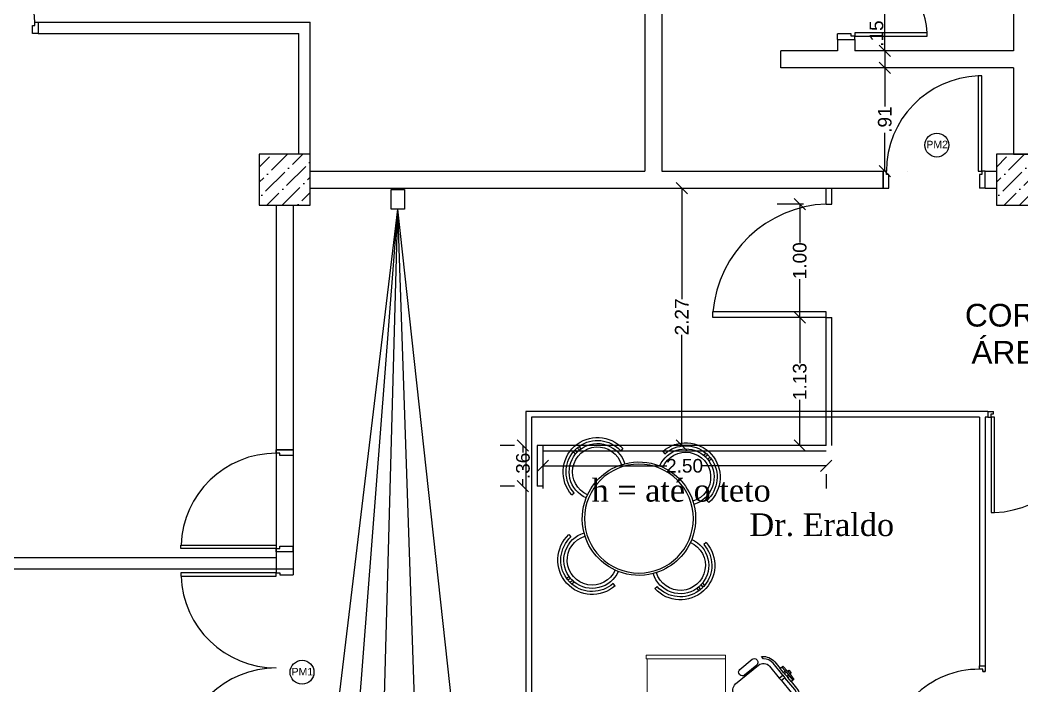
# Model space of a CAD drawing. Extents: x 97.2 to 178.4, y 268.6 to 301.5.
# Drawn here: x 120.84 to 129.68, y 289.49 to 295.36 of the extents above; entities that cross this region are included whole.
import ezdxf

# ---------------------------------------------------------------- set-up
doc = ezdxf.new("R2010")
doc.units = 0
doc.header["$MEASUREMENT"] = 0
doc.layers.get('0').update_dxf_attribs({"linetype": 'CONTINUOUS'})
doc.layers.get('DEFPOINTS').update_dxf_attribs({"linetype": 'CONTINUOUS'})
for name, color, linetype in [('COTAS', 8, 'CONTINUOUS'), ('DIVISÓRIA', 1, 'CONTINUOUS'), ('JANELA-ESQUADRIAS', 11, 'CONTINUOUS'), ('MOBIL', 7, 'CONTINUOUS'), ('MOBIL-I', 251, 'CONTINUOUS'), ('PAREDE-ALVENARIA', 7, 'CONTINUOUS'), ('PAREDE-GESSO', 251, 'CONTINUOUS'), ('PILAR', 5, 'CONTINUOUS'), ('PISO-NOVO', 8, 'CONTINUOUS'), ('PISOS', 9, 'CONTINUOUS'), ('TXTCIRCUITOS', 113, 'CONTINUOUS'), ('VIDRO', 4, 'CONTINUOUS')]:
    doc.layers.add(name, color=color, linetype=linetype)
doc.layers.add('MOBILIÁRIO', color=1, linetype='CONTINUOUS', lineweight=9)
doc.styles.get("Standard").update_dxf_attribs({"font": 'arial.ttf'})
doc.dimstyles.get("Standard").update_dxf_attribs({"dimscale": 0, "dimtxt": 0.12, "dimasz": 0.1, "dimexe": 0.2, "dimexo": 0.2, "dimgap": 0, "dimtad": 0, "dimzin": 5, "dimdsep": 46, "dimtxsty": 'Standard', "dimblk1": 'OBLIQUE', "dimblk2": 'OBLIQUE', "dimsah": 1, "dimcen": 0.1, "dimadec": 0, "dimazin": 0, "dimtfac": 1, "dimtmove": 0, "dimatfit": 3, "dimldrblk": 'OBLIQUE', "dimfxl": 1, "dimtolj": 1, "dimtzin": 1, "dimarcsym": 0})

# ---------------------------------------------------------------- blocks, each defined once
blk = doc.blocks.new('_OBLIQUE')
at = {"color": 0, "linetype": 'ByBlock'}
blk.add_line((-0.5, -0.5), (0.5, 0.5), dxfattribs=at)
blk = doc.blocks.new('*D39')
at = {"color": 0, "linetype": 'ByBlock'}
for p, q in [((128.4683, 296.0464), (128.4683, 295.6848)), ((128.4683, 295.0864), (128.4683, 295.448))]:
    blk.add_line(p, q, dxfattribs=at)
at = {"layer": 'DEFPOINTS', "color": 0, "linetype": 'ByBlock'}
for p in [(128.4683, 296.0464), (128.4683, 295.0864), (128.4683, 295.0864)]:
    blk.add_point(p, dxfattribs=at)
at = {"color": 0, "linetype": 'ByBlock', "xscale": 0.1, "yscale": 0.1, "zscale": 0.1}
for p, rotation in [((128.4683, 296.0464), 90), ((128.4683, 295.0864), 270)]:
    blk.add_blockref('_OBLIQUE', p, dxfattribs=dict(at, rotation=rotation))
at = {"color": 0, "linetype": 'ByBlock', "insert": (128.4683, 295.5664), "char_height": 0.12, "attachment_point": 5, "rotation": 90}
blk.add_mtext('\\A1;.96', dxfattribs=at)
blk = doc.blocks.new('*D40')
at = {"color": 0, "linetype": 'ByBlock'}
blk.add_line((128.4683, 295.0864), (128.4683, 294.9364), dxfattribs=at)
at = {"layer": 'DEFPOINTS', "color": 0, "linetype": 'ByBlock'}
for p in [(128.4683, 295.0864), (128.4683, 294.9364), (128.4683, 294.9364)]:
    blk.add_point(p, dxfattribs=at)
at = {"color": 0, "linetype": 'ByBlock', "xscale": 0.1, "yscale": 0.1, "zscale": 0.1}
for p, rotation in [((128.4683, 295.0864), 90), ((128.4683, 294.9364), 270)]:
    blk.add_blockref('_OBLIQUE', p, dxfattribs=dict(at, rotation=rotation))
at = {"color": 0, "linetype": 'ByBlock', "insert": (128.3949, 295.2397), "char_height": 0.12, "attachment_point": 5, "rotation": 90}
blk.add_mtext('\\A1;.15', dxfattribs=at)
blk = doc.blocks.new('*D41')
at = {"color": 0, "linetype": 'ByBlock'}
for p, q in [((128.4683, 294.9364), (128.4683, 294.5974)), ((128.4683, 294.0264), (128.4683, 294.3654)), ((128.6674, 294.0264), (128.6683, 294.0264))]:
    blk.add_line(p, q, dxfattribs=at)
at = {"layer": 'DEFPOINTS', "color": 0, "linetype": 'ByBlock'}
for p in [(128.4683, 294.9364), (128.4674, 294.0264), (128.4683, 294.0264)]:
    blk.add_point(p, dxfattribs=at)
at = {"color": 0, "linetype": 'ByBlock', "xscale": 0.1, "yscale": 0.1, "zscale": 0.1}
for p, rotation in [((128.4683, 294.9364), 90), ((128.4683, 294.0264), 270)]:
    blk.add_blockref('_OBLIQUE', p, dxfattribs=dict(at, rotation=rotation))
at = {"color": 0, "linetype": 'ByBlock', "insert": (128.4683, 294.4814), "char_height": 0.12, "attachment_point": 5, "rotation": 90}
blk.add_mtext('\\A1;.91', dxfattribs=at)
blk = doc.blocks.new('*D129')
at = {"color": 0, "linetype": 'ByBlock'}
for p, q in [((125.4524, 291.4282), (126.5457, 291.4282)), ((125.4524, 291.3564), (125.4524, 291.2282)), ((127.9524, 291.4282), (126.8591, 291.4282)), ((127.9524, 291.3564), (127.9524, 291.2282))]:
    blk.add_line(p, q, dxfattribs=at)
at = {"layer": 'DEFPOINTS', "color": 0, "linetype": 'ByBlock'}
for p in [(125.4524, 291.5564), (127.9524, 291.5564), (125.4524, 291.4282)]:
    blk.add_point(p, dxfattribs=at)
at = {"color": 0, "linetype": 'ByBlock', "xscale": 0.1, "yscale": 0.1, "zscale": 0.1, "rotation": 180}
blk.add_blockref('_OBLIQUE', (125.4524, 291.4282), dxfattribs=at)
at = {"color": 0, "linetype": 'ByBlock', "xscale": 0.1, "yscale": 0.1, "zscale": 0.1}
blk.add_blockref('_OBLIQUE', (127.9524, 291.4282), dxfattribs=at)
at = {"color": 0, "linetype": 'ByBlock', "insert": (126.7024, 291.4282), "char_height": 0.12, "attachment_point": 5}
blk.add_mtext('\\A1;2.50', dxfattribs=at)
blk = doc.blocks.new('*D130')
at = {"color": 0, "linetype": 'ByBlock'}
for p, q in [((125.2024, 291.6064), (125.0778, 291.6064)), ((125.2778, 291.6064), (125.2778, 291.5466)), ((125.2778, 291.2499), (125.2778, 291.3098)), ((125.2024, 291.2499), (125.0778, 291.2499))]:
    blk.add_line(p, q, dxfattribs=at)
at = {"layer": 'DEFPOINTS', "color": 0, "linetype": 'ByBlock'}
for p in [(125.4024, 291.6064), (125.2778, 291.2499), (125.4024, 291.2499)]:
    blk.add_point(p, dxfattribs=at)
at = {"color": 0, "linetype": 'ByBlock', "xscale": 0.1, "yscale": 0.1, "zscale": 0.1}
for p, rotation in [((125.2778, 291.6064), 90), ((125.2778, 291.2499), 270)]:
    blk.add_blockref('_OBLIQUE', p, dxfattribs=dict(at, rotation=rotation))
at = {"color": 0, "linetype": 'ByBlock', "insert": (125.2778, 291.4282), "char_height": 0.12, "attachment_point": 5, "rotation": 90}
blk.add_mtext('\\A1;.36', dxfattribs=at)
blk = doc.blocks.new('*D131')
at = {"color": 0, "linetype": 'ByBlock'}
for p, q in [((127.7524, 292.7364), (127.5182, 292.7364)), ((127.7182, 292.7364), (127.7182, 292.3335)), ((127.7182, 291.6064), (127.7182, 292.0094)), ((127.7524, 291.6064), (127.5182, 291.6064))]:
    blk.add_line(p, q, dxfattribs=at)
at = {"layer": 'DEFPOINTS', "color": 0, "linetype": 'ByBlock'}
for p in [(127.7182, 292.7364), (127.9524, 292.7364), (127.9524, 291.6064)]:
    blk.add_point(p, dxfattribs=at)
at = {"color": 0, "linetype": 'ByBlock', "xscale": 0.1, "yscale": 0.1, "zscale": 0.1}
for p, rotation in [((127.7182, 292.7364), 90), ((127.7182, 291.6064), 270)]:
    blk.add_blockref('_OBLIQUE', p, dxfattribs=dict(at, rotation=rotation))
at = {"color": 0, "linetype": 'ByBlock', "insert": (127.7182, 292.1714), "char_height": 0.12, "attachment_point": 5, "rotation": 90}
blk.add_mtext('\\A1;1.13', dxfattribs=at)
blk = doc.blocks.new('*D132')
at = {"color": 0, "linetype": 'ByBlock'}
for p, q in [((127.7524, 293.7364), (127.5182, 293.7364)), ((127.7182, 293.7364), (127.7182, 293.3983)), ((127.7182, 292.7364), (127.7182, 293.0746)), ((127.7524, 292.7364), (127.5182, 292.7364))]:
    blk.add_line(p, q, dxfattribs=at)
at = {"layer": 'DEFPOINTS', "color": 0, "linetype": 'ByBlock'}
for p in [(127.7182, 293.7364), (127.9524, 293.7364), (127.9524, 292.7364)]:
    blk.add_point(p, dxfattribs=at)
at = {"color": 0, "linetype": 'ByBlock', "xscale": 0.1, "yscale": 0.1, "zscale": 0.1}
for p, rotation in [((127.7182, 293.7364), 90), ((127.7182, 292.7364), 270)]:
    blk.add_blockref('_OBLIQUE', p, dxfattribs=dict(at, rotation=rotation))
at = {"color": 0, "linetype": 'ByBlock', "insert": (127.7182, 293.2364), "char_height": 0.12, "attachment_point": 5, "rotation": 90}
blk.add_mtext('\\A1;1.00', dxfattribs=at)
blk = doc.blocks.new('*D133')
at = {"color": 0, "linetype": 'ByBlock'}
for p, q in [((126.6774, 293.8764), (126.6774, 292.8983)), ((126.6774, 291.6064), (126.6774, 292.5845))]:
    blk.add_line(p, q, dxfattribs=at)
at = {"layer": 'DEFPOINTS', "color": 0, "linetype": 'ByBlock'}
for p in [(126.6774, 293.8764), (126.6774, 293.8764), (126.6774, 291.6064)]:
    blk.add_point(p, dxfattribs=at)
at = {"color": 0, "linetype": 'ByBlock', "xscale": 0.1, "yscale": 0.1, "zscale": 0.1}
for p, rotation in [((126.6774, 293.8764), 90), ((126.6774, 291.6064), 270)]:
    blk.add_blockref('_OBLIQUE', p, dxfattribs=dict(at, rotation=rotation))
at = {"color": 0, "linetype": 'ByBlock', "insert": (126.6774, 292.7414), "char_height": 0.12, "attachment_point": 5, "rotation": 90}
blk.add_mtext('\\A1;2.27', dxfattribs=at)
blk = doc.blocks.new('MES_COP2')
at = {"layer": 'MOBIL'}
for p, q in [((-0.593, 0.5364), (-0.6126, 0.5553)), ((-0.5801, 0.5517), (-0.5998, 0.5707)), ((-0.5601, 0.5713), (-0.5797, 0.5902)), ((-0.5444, 0.584), (-0.5642, 0.603)), ((-0.1835, 0.6007), (-0.2021, 0.5816)), ((0.1684, 0.6103), (0.1872, 0.5914)), ((0.5364, 0.593), (0.5553, 0.6126)), ((0.5517, 0.5801), (0.5707, 0.5998)), ((0.5713, 0.5601), (0.5902, 0.5797)), ((0.584, 0.5444), (0.603, 0.5642)), ((-0.6103, 0.1684), (-0.5914, 0.1872)), ((-0.5455, 0.2291), (-0.545, 0.2296)), ((0.6007, 0.1835), (0.5816, 0.2021)), ((0.6103, -0.1684), (0.5914, -0.1872)), ((-0.6007, -0.1835), (-0.5816, -0.2021)), ((-0.584, -0.5444), (-0.603, -0.5642)), ((-0.5713, -0.5601), (-0.5902, -0.5797)), ((-0.5517, -0.5801), (-0.5707, -0.5998)), ((-0.5364, -0.593), (-0.5553, -0.6126)), ((-0.1684, -0.6103), (-0.1872, -0.5914)), ((0.1835, -0.6007), (0.2021, -0.5816)), ((0.5444, -0.584), (0.5642, -0.603)), ((0.5601, -0.5713), (0.5797, -0.5902)), ((0.5801, -0.5517), (0.5998, -0.5707)), ((0.593, -0.5364), (0.6126, -0.5553))]:
    blk.add_line(p, q, dxfattribs=at)
for centre, radius, start, end in [((-0.3955, 0.3832), 0.3037, 45.74258, 225), ((-0.3955, 0.3832), 0.2771, 45.74258, 127.49962), ((-0.3955, 0.3832), 0.25, 21.05092, 126.57057), ((0.3832, 0.3955), 0.25, 52.20225, 160.76129), ((0.3832, 0.3955), 0.3037, 315.74258, 135), ((0.3832, 0.3955), 0.2771, 51.59424, 135), ((-0.3955, 0.3832), 0.2771, 141.59424, 225), ((-0.3955, 0.3832), 0.25, 142.20225, 250.76129), ((-0.3955, 0.3832), 0.2771, 131.66231, 137.44986), ((-0.3955, 0.3832), 0.25, 131.19112, 137.6067), ((0.3832, 0.3955), 0.25, 291.05092, 36.57057), ((0.3832, 0.3955), 0.25, 41.19112, 47.6067), ((0.3832, 0.3955), 0.2771, 41.66231, 47.44986), ((0.3832, 0.3955), 0.2771, 315.74258, 37.49962), ((0, 0), 0.5, 72.88656, 108.92565), ((0, 0), 0.5, 162.88656, 198.92565), ((0, 0), 0.5, 342.88656, 18.92565), ((-0.3832, -0.3955), 0.25, 111.05092, 216.57057), ((0.3955, -0.3832), 0.3037, 225.74258, 45), ((0.3955, -0.3832), 0.25, 322.20225, 70.76129), ((-0.3832, -0.3955), 0.3037, 135.74258, 315), ((-0.3832, -0.3955), 0.2771, 135.74258, 217.49962), ((0.3955, -0.3832), 0.2771, 321.59424, 45), ((-0.3832, -0.3955), 0.25, 232.20225, 340.76129), ((0, 0), 0.5, 252.88656, 288.92565), ((0.3955, -0.3832), 0.25, 201.05092, 306.57057), ((-0.3832, -0.3955), 0.2771, 221.66231, 227.44986), ((-0.3832, -0.3955), 0.25, 221.19112, 227.6067), ((-0.3832, -0.3955), 0.2771, 231.59424, 315), ((0.3955, -0.3832), 0.2771, 225.74258, 307.49962), ((0.3955, -0.3832), 0.25, 311.19112, 317.6067), ((0.3955, -0.3832), 0.2771, 311.66231, 317.44986)]:
    blk.add_arc(centre, radius, start, end, dxfattribs=at)
at = {"layer": 'MOBIL-I'}
blk.add_circle((0, 0), 0.48, dxfattribs=at)
for centre, radius, start, end in [((-0.3955, 0.3832), 0.2205, 21.10881, 250.7034), ((-0.3955, 0.3832), 0.2771, 137.44986, 141.59424), ((-0.3955, 0.3832), 0.25, 137.6067, 142.20225), ((-0.3955, 0.3832), 0.2771, 127.49962, 131.66231), ((-0.3955, 0.3832), 0.25, 126.57057, 131.19112), ((0.3832, 0.3955), 0.2205, 291.10881, 160.7034), ((0.3832, 0.3955), 0.25, 47.6067, 52.20225), ((0.3832, 0.3955), 0.2771, 47.44986, 51.59424), ((0.3832, 0.3955), 0.25, 36.57057, 41.19112), ((0.3832, 0.3955), 0.2771, 37.49962, 41.66231), ((0, 0), 0.5, 108.92565, 162.88656), ((0, 0), 0.5, 18.92565, 72.88656), ((0, 0), 0.5, 198.92565, 252.88656), ((0, 0), 0.5, 288.92565, 342.88656), ((0.3955, -0.3832), 0.2205, 201.10881, 70.7034), ((-0.3832, -0.3955), 0.2205, 111.10881, 340.7034), ((-0.3832, -0.3955), 0.2771, 217.49962, 221.66231), ((-0.3832, -0.3955), 0.25, 216.57057, 221.19112), ((-0.3832, -0.3955), 0.2771, 227.44986, 231.59424), ((-0.3832, -0.3955), 0.25, 227.6067, 232.20225), ((0.3955, -0.3832), 0.25, 306.57057, 311.19112), ((0.3955, -0.3832), 0.2771, 307.49962, 311.66231), ((0.3955, -0.3832), 0.25, 317.6067, 322.20225), ((0.3955, -0.3832), 0.2771, 317.44986, 321.59424)]:
    blk.add_arc(centre, radius, start, end, dxfattribs=at)
blk = doc.blocks.new('CAD_SECR')
at = {"layer": 'MOBIL'}
for p, q in [((-0.03, -0.05), (-0.03, -0.03)), ((-0.015, -0.05), (-0.03, -0.05)), ((-0.015, -0.05), (-0.015, -0.03)), ((0.015, -0.05), (0.015, -0.03)), ((0.03, -0.03), (0.015, -0.03)), ((0.03, -0.05), (0.015, -0.05)), ((0.03, -0.05), (0.03, -0.03))]:
    blk.add_line(p, q, dxfattribs=at)
for points in [[(-0.015, -0.11), (-0.15, -0.11, 0.414214), (-0.22, -0.18), (-0.22, -0.44, 0.414214), (-0.15, -0.51), (0.15, -0.51, 0.414214), (0.22, -0.44), (0.22, -0.18, 0.414214), (0.15, -0.11), (0.015, -0.11), (0.015, -0.07), (0.15, -0.07, -0.223888), (0.2349, -0.11), (0.2595, -0.11, 0.255924), (0.15, -0.05), (0.075, -0.05), (0.075, -0.02), (0.015, -0.015), (0.015, 0), (-0.015, 0), (-0.015, -0.015), (-0.075, -0.02), (-0.075, -0.05), (-0.15, -0.05, 0.255924), (-0.2595, -0.11), (-0.2349, -0.11, -0.223888), (-0.15, -0.07), (-0.015, -0.07)], [(-0.26, -0.16), (-0.265, -0.16, 0.414214), (-0.295, -0.19), (-0.295, -0.33, 0.414214), (-0.265, -0.36), (-0.26, -0.36, 0.414214), (-0.23, -0.33), (-0.23, -0.19, 0.414214)], [(0.23, -0.19), (0.23, -0.33, 0.414214), (0.26, -0.36), (0.265, -0.36, 0.414214), (0.295, -0.33), (0.295, -0.19, 0.414214), (0.265, -0.16), (0.26, -0.16, 0.414214)]]:
    blk.add_lwpolyline(points, format="xyb", close=True, dxfattribs=at)
blk.add_lwpolyline([(-0.015, -0.03), (-0.03, -0.03)], dxfattribs=at)
at = {"layer": 'MOBIL-I'}
blk.add_line((0.015, -0.015), (-0.015, -0.015), dxfattribs=at)
for points in [[(-0.03, -0.03), (-0.075, -0.03)], [(0.015, -0.03), (-0.015, -0.03)], [(0.075, -0.03), (0.03, -0.03)]]:
    blk.add_lwpolyline(points, dxfattribs=at)
for points in [[(-0.075, -0.05), (-0.03, -0.05, -0.255924)], [(-0.015, -0.05), (0.015, -0.05, -0.255924)], [(0.015, -0.07), (-0.015, -0.07, 0.223888)], [(0.03, -0.05), (0.075, -0.05, -0.255924)], [(0.015, -0.11), (-0.015, -0.11, 0.414214)]]:
    blk.add_lwpolyline(points, format="xyb", dxfattribs=at)
blk = doc.blocks.new('estação de trabalho')
at = {"layer": 'MOBILIÁRIO', "ltscale": 0.16}
for p, q in [((98.5089, 276.9791), (99.2089, 276.9791)), ((98.5089, 275.4791), (98.5089, 276.9791)), ((99.2089, 276.9791), (99.2089, 276.9491)), ((98.5089, 276.9491), (99.2089, 276.9491)), ((99.1989, 276.9491), (99.1989, 275.5091)), ((99.2089, 275.5091), (98.5089, 275.5091)), ((99.2089, 275.4791), (98.5089, 275.4791)), ((99.2089, 275.5091), (99.2089, 275.4791)), ((99.2089, 275.4791), (99.2089, 274.7791)), ((99.2089, 275.4791), (99.2389, 275.4791))]:
    blk.add_line(p, q, dxfattribs=at)
at = {"layer": 'MOBILIÁRIO'}
for p, q in [((99.2389, 274.7791), (99.2389, 275.4791)), ((99.2389, 275.4791), (99.5689, 275.4791)), ((99.5889, 275.4591), (99.5889, 275.2991)), ((99.6089, 275.4791), (100.0689, 275.4791)), ((100.0889, 275.4591), (100.0889, 275.2991)), ((99.4357, 275.3402), (99.4101, 275.3705)), ((99.4189, 275.3601), (99.396, 275.3407)), ((99.4265, 275.3511), (99.4038, 275.3319)), ((99.6089, 275.2791), (100.0689, 275.2791)), ((100.0889, 275.2591), (100.0889, 274.7991)), ((99.6151, 275.1174), (99.9518, 275.1174)), ((99.6909, 274.8006), (99.6572, 274.9336)), ((99.9137, 274.9336), (99.8824, 274.8007)), ((100.0689, 274.7791), (99.2089, 274.7791)), ((99.8727, 274.793), (99.7006, 274.793))]:
    blk.add_line(p, q, dxfattribs=at)
for points in [[(99.6978, 275.4544), (99.6146, 275.4544), (99.6146, 275.3044), (100.0646, 275.3044), (100.0646, 275.4544)], [(100.0646, 275.4544), (99.8535, 275.4544)], [(99.8443, 275.4472), (99.8443, 275.4321), (99.7044, 275.4321), (99.7044, 275.4472)]]:
    blk.add_lwpolyline(points, dxfattribs=at)
for points in [[(99.4937, 275.3969), (99.4937, 275.2904, -0.414214), (99.4837, 275.2804), (99.3389, 275.2804, -0.414214), (99.3289, 275.2904), (99.3289, 275.3969, -0.414214), (99.3389, 275.4069), (99.4837, 275.4069, -0.414214)], [(99.494, 275.1176), (99.5459, 275.0876, 0.414214), (99.5596, 275.0913), (99.6096, 275.1779, 0.414214), (99.6059, 275.1915), (99.554, 275.2215, 0.414214), (99.5403, 275.2179), (99.4903, 275.1313, 0.414214)], [(100.0758, 275.1176), (100.0238, 275.0876, -0.414214), (100.0101, 275.0913), (99.9601, 275.1779, -0.414214), (99.9638, 275.1915), (100.0158, 275.2215, -0.414214), (100.0294, 275.2179), (100.0794, 275.1313, -0.414214)], [(99.9518, 275.1374), (99.9518, 274.9436, -0.414214), (99.9418, 274.9336), (99.6251, 274.9336, -0.414214), (99.6151, 274.9436), (99.6151, 275.1374)], [(99.7373, 274.8098), (99.7347, 274.8098, -0.414214), (99.7303, 274.8142), (99.7303, 274.9112), (99.7329, 274.9112, -0.414214), (99.7373, 274.9068)], [(99.75, 274.8098), (99.7474, 274.8098, -0.414214), (99.743, 274.8142), (99.743, 274.9112), (99.7456, 274.9112, -0.414214), (99.75, 274.9068)], [(99.7619, 274.8098), (99.7593, 274.8098, -0.414214), (99.7549, 274.8142), (99.7549, 274.9112), (99.7575, 274.9112, -0.414214), (99.7619, 274.9068)], [(99.7737, 274.8098), (99.7712, 274.8098, -0.414214), (99.7668, 274.8142), (99.7668, 274.9112), (99.7693, 274.9112, -0.414214), (99.7737, 274.9068)], [(99.8106, 274.8098), (99.8081, 274.8098, -0.414214), (99.8037, 274.8142), (99.8037, 274.9112), (99.8062, 274.9112, -0.414214), (99.8106, 274.9068)], [(99.8233, 274.8098), (99.8208, 274.8098, -0.414214), (99.8164, 274.8142), (99.8164, 274.9112), (99.8189, 274.9112, -0.414214), (99.8233, 274.9068)], [(99.8352, 274.8098), (99.8327, 274.8098, -0.414214), (99.8283, 274.8142), (99.8283, 274.9112), (99.8308, 274.9112, -0.414214), (99.8352, 274.9068)], [(99.8471, 274.8098), (99.8445, 274.8098, -0.414214), (99.8401, 274.8142), (99.8401, 274.9112), (99.8427, 274.9112, -0.414214), (99.8471, 274.9068)]]:
    blk.add_lwpolyline(points, format="xyb", close=True, dxfattribs=at)
for points in [[(99.4344, 275.3396), (99.4169, 275.3249, -0.414214), (99.4091, 275.3255), (99.3911, 275.3468, -0.414214), (99.3918, 275.3546), (99.4093, 275.3693)], [(99.4093, 275.3693, -0.033924), (99.4238, 275.3834, -0.074521), (99.4333, 275.3893, -0.085135), (99.4429, 275.3915, -0.106249), (99.4523, 275.3902, -0.128229), (99.4587, 275.3856)], [(99.4587, 275.3856, -0.128229), (99.4621, 275.3785, -0.106249), (99.4619, 275.3691, -0.085135), (99.4581, 275.36, -0.074521), (99.4506, 275.3516, -0.033924), (99.4344, 275.3396)]]:
    blk.add_lwpolyline(points, format="xyb", dxfattribs=at)
for points in [[(99.6519, 275.4321), (99.6336, 275.4321), (99.6336, 275.4472), (99.6519, 275.4472)], [(99.6519, 275.4115), (99.6336, 275.4115), (99.6336, 275.4266), (99.6519, 275.4266)], [(99.6519, 275.3908), (99.6336, 275.3908), (99.6336, 275.4059), (99.6519, 275.4059)], [(99.6519, 275.3702), (99.6336, 275.3702), (99.6336, 275.3853), (99.6519, 275.3853)], [(99.6519, 275.3495), (99.6336, 275.3495), (99.6336, 275.3646), (99.6519, 275.3646)], [(99.675, 275.4321), (99.6567, 275.4321), (99.6567, 275.4472), (99.675, 275.4472)], [(99.675, 275.4115), (99.6567, 275.4115), (99.6567, 275.4266), (99.675, 275.4266)], [(99.675, 275.3908), (99.6567, 275.3908), (99.6567, 275.4059), (99.675, 275.4059)], [(99.675, 275.3702), (99.6567, 275.3702), (99.6567, 275.3853), (99.675, 275.3853)], [(99.675, 275.3495), (99.6567, 275.3495), (99.6567, 275.3646), (99.675, 275.3646)], [(99.698, 275.4321), (99.6797, 275.4321), (99.6797, 275.4472), (99.698, 275.4472)], [(99.698, 275.4115), (99.6797, 275.4115), (99.6797, 275.4266), (99.698, 275.4266)], [(99.698, 275.3908), (99.6797, 275.3908), (99.6797, 275.4059), (99.698, 275.4059)], [(99.698, 275.3702), (99.6797, 275.3702), (99.6797, 275.3853), (99.698, 275.3853)], [(99.698, 275.3495), (99.6797, 275.3495), (99.6797, 275.3646), (99.698, 275.3646)], [(99.7235, 275.4115), (99.7052, 275.4115), (99.7052, 275.4266), (99.7235, 275.4266)], [(99.7235, 275.3908), (99.7052, 275.3908), (99.7052, 275.4059), (99.7235, 275.4059)], [(99.7235, 275.3702), (99.7052, 275.3702), (99.7052, 275.3853), (99.7235, 275.3853)], [(99.7235, 275.3495), (99.7052, 275.3495), (99.7052, 275.3646), (99.7235, 275.3646)], [(99.7465, 275.4115), (99.7282, 275.4115), (99.7282, 275.4266), (99.7465, 275.4266)], [(99.7465, 275.3908), (99.7282, 275.3908), (99.7282, 275.4059), (99.7465, 275.4059)], [(99.7465, 275.3702), (99.7282, 275.3702), (99.7282, 275.3853), (99.7465, 275.3853)], [(99.7465, 275.3495), (99.7282, 275.3495), (99.7282, 275.3646), (99.7465, 275.3646)], [(99.7712, 275.4115), (99.7529, 275.4115), (99.7529, 275.4266), (99.7712, 275.4266)], [(99.7712, 275.3908), (99.7529, 275.3908), (99.7529, 275.4059), (99.7712, 275.4059)], [(99.7712, 275.3702), (99.7529, 275.3702), (99.7529, 275.3853), (99.7712, 275.3853)], [(99.7712, 275.3495), (99.7529, 275.3495), (99.7529, 275.3646), (99.7712, 275.3646)], [(99.7974, 275.4115), (99.7791, 275.4115), (99.7791, 275.4266), (99.7974, 275.4266)], [(99.7974, 275.3908), (99.7791, 275.3908), (99.7791, 275.4059), (99.7974, 275.4059)], [(99.7974, 275.3702), (99.7791, 275.3702), (99.7791, 275.3853), (99.7974, 275.3853)], [(99.7974, 275.3495), (99.7791, 275.3495), (99.7791, 275.3646), (99.7974, 275.3646)], [(99.8213, 275.4115), (99.803, 275.4115), (99.803, 275.4266), (99.8213, 275.4266)], [(99.8213, 275.3908), (99.803, 275.3908), (99.803, 275.4059), (99.8213, 275.4059)], [(99.8213, 275.3702), (99.803, 275.3702), (99.803, 275.3853), (99.8213, 275.3853)], [(99.8213, 275.3495), (99.803, 275.3495), (99.803, 275.3646), (99.8213, 275.3646)], [(99.8443, 275.4115), (99.826, 275.4115), (99.826, 275.4266), (99.8443, 275.4266)], [(99.8443, 275.3908), (99.826, 275.3908), (99.826, 275.4059), (99.8443, 275.4059)], [(99.8443, 275.3702), (99.826, 275.3702), (99.826, 275.3853), (99.8443, 275.3853)], [(99.8443, 275.3495), (99.826, 275.3495), (99.826, 275.3646), (99.8443, 275.3646)], [(99.8674, 275.4321), (99.8491, 275.4321), (99.8491, 275.4472), (99.8674, 275.4472)], [(99.8674, 275.4115), (99.8491, 275.4115), (99.8491, 275.4266), (99.8674, 275.4266)], [(99.8674, 275.3908), (99.8491, 275.3908), (99.8491, 275.4059), (99.8674, 275.4059)], [(99.8674, 275.3702), (99.8491, 275.3702), (99.8491, 275.3853), (99.8674, 275.3853)], [(99.8674, 275.3495), (99.8491, 275.3495), (99.8491, 275.3646), (99.8674, 275.3646)], [(99.8904, 275.4321), (99.8722, 275.4321), (99.8722, 275.4472), (99.8904, 275.4472)], [(99.8904, 275.4115), (99.8722, 275.4115), (99.8722, 275.4266), (99.8904, 275.4266)], [(99.8904, 275.3908), (99.8722, 275.3908), (99.8722, 275.4059), (99.8904, 275.4059)], [(99.8904, 275.3702), (99.8722, 275.3702), (99.8722, 275.3853), (99.8904, 275.3853)], [(99.8904, 275.3495), (99.8722, 275.3495), (99.8722, 275.3646), (99.8904, 275.3646)], [(99.9127, 275.4321), (99.8944, 275.4321), (99.8944, 275.4472), (99.9127, 275.4472)], [(99.9127, 275.4115), (99.8944, 275.4115), (99.8944, 275.4266), (99.9127, 275.4266)], [(99.9127, 275.3908), (99.8944, 275.3908), (99.8944, 275.4059), (99.9127, 275.4059)], [(99.9127, 275.3702), (99.8944, 275.3702), (99.8944, 275.3853), (99.9127, 275.3853)], [(99.9127, 275.3495), (99.8944, 275.3495), (99.8944, 275.3646), (99.9127, 275.3646)], [(99.9476, 275.432), (99.9293, 275.432), (99.9293, 275.4471), (99.9476, 275.4471)], [(99.9476, 275.3702), (99.9293, 275.3702), (99.9293, 275.3853), (99.9476, 275.3853)], [(99.9476, 275.3496), (99.9293, 275.3496), (99.9293, 275.3647), (99.9476, 275.3647)], [(99.9699, 275.432), (99.9516, 275.432), (99.9516, 275.4471), (99.9699, 275.4471)], [(99.9699, 275.4113), (99.9516, 275.4113), (99.9516, 275.4264), (99.9699, 275.4264)], [(99.9699, 275.3702), (99.9516, 275.3702), (99.9516, 275.3853), (99.9699, 275.3853)], [(99.9699, 275.3496), (99.9516, 275.3496), (99.9516, 275.3647), (99.9699, 275.3647)], [(99.9921, 275.432), (99.9738, 275.432), (99.9738, 275.4471), (99.9921, 275.4471)], [(99.9921, 275.3702), (99.9738, 275.3702), (99.9738, 275.3853), (99.9921, 275.3853)], [(99.9921, 275.3496), (99.9738, 275.3496), (99.9738, 275.3647), (99.9921, 275.3647)], [(100.0258, 275.432), (100.0075, 275.432), (100.0075, 275.4471), (100.0258, 275.4471)], [(100.0258, 275.4113), (100.0075, 275.4113), (100.0075, 275.4264), (100.0258, 275.4264)], [(100.0258, 275.3907), (100.0075, 275.3907), (100.0075, 275.4058), (100.0258, 275.4058)], [(100.0258, 275.37), (100.0075, 275.37), (100.0075, 275.3851), (100.0258, 275.3851)], [(100.0258, 275.3494), (100.0075, 275.3494), (100.0075, 275.3645), (100.0258, 275.3645)], [(100.048, 275.432), (100.0298, 275.432), (100.0298, 275.4471), (100.048, 275.4471)], [(100.048, 275.4113), (100.0298, 275.4113), (100.0298, 275.4264), (100.048, 275.4264)], [(100.048, 275.3907), (100.0298, 275.3907), (100.0298, 275.4058), (100.048, 275.4058)], [(100.048, 275.37), (100.0298, 275.37), (100.0298, 275.3851), (100.048, 275.3851)], [(100.048, 275.3494), (100.0298, 275.3494), (100.0298, 275.3645), (100.048, 275.3645)], [(99.6519, 275.3138), (99.6336, 275.3138), (99.6336, 275.3289), (99.6519, 275.3289)], [(99.675, 275.3138), (99.6567, 275.3138), (99.6567, 275.3289), (99.675, 275.3289)], [(99.698, 275.3138), (99.6797, 275.3138), (99.6797, 275.3289), (99.698, 275.3289)], [(99.7235, 275.3138), (99.7052, 275.3138), (99.7052, 275.3289), (99.7235, 275.3289)], [(99.7465, 275.3138), (99.7282, 275.3138), (99.7282, 275.3289), (99.7465, 275.3289)], [(99.7712, 275.3138), (99.7529, 275.3138), (99.7529, 275.3289), (99.7712, 275.3289)], [(99.7974, 275.3138), (99.7791, 275.3138), (99.7791, 275.3289), (99.7974, 275.3289)], [(99.8213, 275.3138), (99.803, 275.3138), (99.803, 275.3289), (99.8213, 275.3289)], [(99.8443, 275.3138), (99.826, 275.3138), (99.826, 275.3289), (99.8443, 275.3289)], [(99.8674, 275.3138), (99.8491, 275.3138), (99.8491, 275.3289), (99.8674, 275.3289)], [(99.8904, 275.3138), (99.8722, 275.3138), (99.8722, 275.3289), (99.8904, 275.3289)], [(99.9127, 275.3138), (99.8944, 275.3138), (99.8944, 275.3289), (99.9127, 275.3289)], [(99.9476, 275.3138), (99.9293, 275.3138), (99.9293, 275.3289), (99.9476, 275.3289)], [(99.9707, 275.3138), (99.9524, 275.3138), (99.9524, 275.3289), (99.9707, 275.3289)], [(99.9929, 275.3138), (99.9746, 275.3138), (99.9746, 275.3289), (99.9929, 275.3289)], [(100.0489, 275.3138), (100.007, 275.3138), (100.007, 275.3289), (100.0489, 275.3289)], [(99.4679, 275.2189), (99.4679, 274.8407), (99.2972, 274.8407), (99.2972, 275.2189)]]:
    blk.add_lwpolyline(points, close=True, dxfattribs=at)
at = {"layer": 'MOBILIÁRIO', "ltscale": 0.16}
blk.add_arc((99.2089, 275.4791), 0.7, 180, 270, dxfattribs=at)
at = {"layer": 'MOBILIÁRIO'}
for centre, radius, start, end in [((99.5689, 275.4591), 0.02, 0, 90), ((99.6089, 275.4591), 0.02, 90, 180), ((99.7756, 275.1369), 0.3269, 76.22483, 103.77517), ((99.7744, 275.111), 0.3434, 78.24262, 101.75738), ((100.0689, 275.4591), 0.02, 0, 90), ((99.6089, 275.2991), 0.02, 180, 270), ((100.0689, 275.2991), 0.02, 270, 360), ((100.0689, 275.2591), 0.02, 0, 90), ((99.7802, 274.2872), 0.8632, 80.06427, 99.93573), ((99.8626, 275.1209), 0.2275, 180.88223, 235.42553), ((99.7044, 275.1209), 0.2275, 304.57447, 359.11777), ((99.7006, 274.803), 0.01, 194.21666, 270), ((99.8727, 274.803), 0.01, 270, 346.76175), ((100.0689, 274.7991), 0.02, 270, 0)]:
    blk.add_arc(centre, radius, start, end, dxfattribs=at)
blk.add_open_spline([(99.3497, 274.8379), (99.341, 274.8267), (99.317, 274.7959), (99.2334, 274.8636), (99.266, 274.953), (99.3056, 275.0502), (99.2301, 275.1374), (99.3111, 275.2085), (99.2369, 275.2989), (99.3153, 275.2946), (99.3339, 275.3589), (99.3787, 275.2977), (99.3972, 275.323), (99.4038, 275.3319)], degree=3, knots=[0, 0, 0, 0, 0.0378145, 0.1041581, 0.2264168, 0.2917777, 0.4120178, 0.4757846, 0.5590592, 0.6025421, 0.6439459, 0.6951513, 0.7232465, 0.7232465, 0.7232465, 0.7232465], dxfattribs=at)
at = {"layer": 'MOBILIÁRIO', "ltscale": 0.16, "xscale": -1, "rotation": 270}
blk.add_blockref('CAD_SECR', (99.8068, 276.0856), dxfattribs=at)
blk = doc.blocks.new('A$C22AB6FDB')
at = {"layer": 'DIVISÓRIA'}
for p, q in [((2.78, 6.54), (0.23, 6.54)), ((0.23, 6.54), (0.23, 2.11)), ((4.3035, 6.54), (2.78, 6.54)), ((4.23, 6.49), (0.28, 6.49)), ((0.28, 6.49), (0.28, 2.16)), ((4.23, 6.49), (4.23, 4.2985)), ((4.28, 6.49), (4.28, 4.2985)), ((4.3035, 6.49), (4.28, 6.49)), ((4.23, 4.2685), (4.23, 4.2985)), ((4.23, 4.2985), (4.28, 4.2985)), ((4.23, 4.2985), (4.28, 4.2985)), ((4.26, 4.2685), (4.23, 4.2685)), ((4.26, 4.2485), (4.26, 4.2685)), ((4.28, 4.2485), (4.26, 4.2485)), ((4.26, 4.2485), (4.28, 4.2485)), ((4.28, 4.2985), (4.28, 4.2485))]:
    blk.add_line(p, q, dxfattribs=at)
at = {"layer": 'JANELA-ESQUADRIAS'}
for p, q in [((4.3035, 6.54), (4.3035, 6.49)), ((4.3035, 6.54), (4.3535, 6.54)), ((4.3535, 6.52), (4.3535, 6.54)), ((4.3035, 6.49), (4.3335, 6.49)), ((4.3335, 6.52), (4.3535, 6.52)), ((4.3335, 6.49), (4.3335, 6.52))]:
    blk.add_line(p, q, dxfattribs=at)
blk.add_lwpolyline([(4.3335, 6.49), (4.3335, 5.65), (4.3635, 5.65), (4.3635, 6.49)], close=True, dxfattribs=at)
at = {"layer": 'PISOS'}
for centre, radius, start, end in [((4.3335, 6.49), 0.84, 272.04541, 0), ((4.223, 3.4753), 0.7932, 89.49678, 181.21496)]:
    blk.add_arc(centre, radius, start, end, dxfattribs=at)
at = {"layer": 'MOBILIÁRIO', "ltscale": 0.16, "xscale": -1, "rotation": 357.4443490478762}
blk.add_blockref('MES_COP2', (1.2279, 5.5965), dxfattribs=at)
at = {"layer": 'MOBILIÁRIO', "xscale": -1, "rotation": 309.5681174957735}
blk.add_blockref('CAD_SECR', (2.5598, 4.2497), dxfattribs=at)
at = {"layer": 'MOBILIÁRIO', "xscale": -1}
blk.add_blockref('estação de trabalho', (100.5, -272.5875), dxfattribs=at)
at = {"layer": 'PAREDE-ALVENARIA', "insert": (2.2026, 5.643), "char_height": 0.2, "width": 1.5448, "attachment_point": 1}
blk.add_mtext('\\fTimes New Roman|b0|i0|c0|p18;Dr. Eraldo', dxfattribs=at)

msp = doc.modelspace()

# ---------------------------------------------------------------- hatches: boundary and pattern name
at = {"layer": 'PILAR'}
h = msp.add_hatch(dxfattribs=at)
h.set_pattern_fill('ANSI36', color=256, scale=0.03, style=0)
h.set_pattern_definition([(45, (-13.95177, 6.02098), (0.05051394, 0.185217782), [0.238125, -0.047625, 0, -0.047625])])
h.paths.add_polyline_path([(122.9524, 294.1764), (122.9524, 293.7264), (123.4024, 293.7264), (123.4024, 294.1764)])
h = msp.add_hatch(dxfattribs=at)
h.set_pattern_fill('ANSI36', color=256, scale=0.03, style=0)
h.set_pattern_definition([(45, (-7.45177, 6.02098), (0.05051394, 0.185217782), [0.238125, -0.047625, 0, -0.047625])])
h.paths.add_polyline_path([(129.4524, 294.1764), (129.4524, 293.7264), (129.9024, 293.7264), (129.9024, 294.1764)])

# ---------------------------------------------------------------- linework, layer by layer
at = {"layer": 'DIVISÓRIA'}
for p, q in [((127.9524, 291.6064), (125.4024, 291.6064)), ((125.4024, 291.6064), (125.4024, 291.2499)), ((125.4524, 291.6064), (125.4524, 291.2499)), ((127.9524, 291.5564), (125.4524, 291.5564)), ((125.4524, 291.2499), (125.4024, 291.2499))]:
    msp.add_line(p, q, dxfattribs=at)
at = {"layer": 'JANELA-ESQUADRIAS'}
for p, q in [((120.9724, 295.3115), (120.9724, 295.3415)), ((120.9724, 295.3415), (121.0024, 295.3415)), ((121.0024, 295.3415), (121.0024, 295.2415)), ((120.9524, 295.3115), (120.9724, 295.3115)), ((120.9524, 295.2415), (120.9524, 295.3115)), ((121.0024, 295.2415), (120.9524, 295.2415)), ((128.1724, 295.2364), (128.0524, 295.2364)), ((128.0524, 295.1864), (128.0524, 295.2364)), ((128.0524, 295.1864), (128.2024, 295.1864)), ((128.1724, 295.2164), (128.1724, 295.2364)), ((128.2024, 295.2164), (128.1724, 295.2164)), ((128.2024, 295.1864), (128.2024, 295.2164)), ((128.4524, 294.0264), (128.4524, 293.8764)), ((128.4824, 294.0264), (128.4524, 294.0264)), ((128.4824, 293.9964), (128.4824, 294.0264)), ((129.3224, 294.0264), (129.3224, 293.9964)), ((129.3524, 294.0264), (129.3224, 294.0264)), ((129.3524, 293.8764), (129.3524, 294.0264)), ((128.5024, 293.9964), (128.4824, 293.9964)), ((128.5024, 293.8764), (128.5024, 293.9964)), ((129.3224, 293.9964), (129.3024, 293.9964)), ((129.3024, 293.9964), (129.3024, 293.8764)), ((128.4524, 293.8764), (128.5024, 293.8764)), ((129.3524, 293.8764), (129.3024, 293.8764)), ((123.1024, 291.5698), (123.2524, 291.5698)), ((123.1024, 291.5398), (123.1024, 291.5698)), ((123.1324, 291.5398), (123.1024, 291.5398)), ((123.1324, 291.5198), (123.1324, 291.5398)), ((123.2524, 291.5698), (123.2524, 291.5198)), ((123.2524, 291.5198), (123.1324, 291.5198)), ((123.1024, 290.6998), (123.1324, 290.6998)), ((123.1024, 290.6698), (123.1024, 290.6998)), ((123.2524, 290.6698), (123.1024, 290.6698)), ((123.1324, 290.6998), (123.1324, 290.7198)), ((123.1324, 290.7198), (123.2524, 290.7198)), ((123.2524, 290.6698), (123.2524, 290.7198)), ((123.1024, 290.5164), (123.1024, 290.4864)), ((123.2524, 290.5164), (123.1024, 290.5164)), ((123.1024, 290.4864), (123.1324, 290.4864)), ((123.1324, 290.4864), (123.1324, 290.4664)), ((123.2524, 290.5164), (123.2524, 290.4664)), ((123.1324, 290.4664), (123.2524, 290.4664))]:
    msp.add_line(p, q, dxfattribs=at)
for points in [[(128.2024, 295.2164), (128.8424, 295.2164), (128.8424, 295.2464), (128.2024, 295.2464)], [(129.3224, 294.0264), (129.3224, 294.8664), (129.2924, 294.8664), (129.2924, 294.0264)], [(123.1024, 290.6998), (122.2624, 290.6998), (122.2624, 290.7298), (123.1024, 290.7298)], [(123.1024, 290.4864), (122.2624, 290.4864), (122.2624, 290.4564), (123.1024, 290.4564)]]:
    msp.add_lwpolyline(points, close=True, dxfattribs=at)
at = {"layer": 'PAREDE-ALVENARIA'}
for p, q in [((126.5024, 299.3764), (126.5024, 294.0264)), ((126.3524, 296.8764), (126.3524, 294.0264)), ((129.6024, 296.0464), (129.6024, 295.0864)), ((128.0524, 295.1864), (128.0524, 295.0864)), ((128.0524, 295.1864), (128.2024, 295.1864)), ((128.2024, 295.1864), (128.2024, 295.0864)), ((127.5524, 294.9364), (127.5524, 295.0864)), ((128.0524, 295.0864), (127.5524, 295.0864)), ((129.6024, 295.0864), (128.2024, 295.0864)), ((129.6024, 294.9364), (127.5524, 294.9364)), ((129.6024, 294.9364), (129.6024, 294.1764)), ((129.6024, 294.1764), (129.7524, 294.1764)), ((123.4024, 294.0264), (126.3524, 294.0264)), ((126.5024, 294.0264), (128.4524, 294.0264)), ((128.4524, 293.8764), (128.4524, 294.0264)), ((129.3524, 293.8764), (129.3524, 294.0264)), ((129.3524, 294.0264), (129.4524, 294.0264)), ((123.4024, 293.8764), (128.4524, 293.8764)), ((129.3524, 293.8764), (129.4524, 293.8764)), ((123.1024, 293.7264), (123.1024, 290.5164)), ((123.2524, 293.7264), (123.2524, 290.5164)), ((123.2524, 291.5698), (123.1024, 291.5698)), ((123.2524, 290.6698), (123.1024, 290.6698)), ((123.2524, 290.5164), (123.1024, 290.5164))]:
    msp.add_line(p, q, dxfattribs=at)
at = {"layer": 'PAREDE-GESSO'}
for p, q in [((121.0024, 295.3415), (123.4024, 295.3415)), ((123.4024, 294.1764), (123.4024, 295.3415)), ((121.0024, 295.2415), (123.3024, 295.2415)), ((123.3024, 294.1764), (123.3024, 295.2415)), ((123.1024, 290.6164), (120.0024, 290.6164)), ((123.1024, 290.5164), (120.0024, 290.5164))]:
    msp.add_line(p, q, dxfattribs=at)
at = {"layer": 'PILAR'}
for points in [[(122.9524, 293.7264), (123.4024, 293.7264), (123.4024, 294.1764), (122.9524, 294.1764)], [(129.4524, 293.7264), (129.9024, 293.7264), (129.9024, 294.1764), (129.4524, 294.1764)]]:
    msp.add_lwpolyline(points, close=True, dxfattribs=at)
at = {"layer": 'PISO-NOVO', "color": 2}
for q in [(123.2841, 286.318), (123.5707, 285.9414), (123.9577, 285.8728), (124.4383, 285.8853), (125.0001, 286.1347)]:
    msp.add_line((124.1706, 293.6915), q, dxfattribs=at)
msp.add_lwpolyline([(124.1145, 293.8661), (124.2331, 293.8661), (124.2331, 293.6915), (124.1145, 293.6915)], close=True, dxfattribs=at)
at = {"layer": 'PISOS'}
for centre, radius, start, end in [((120.1324, 295.3415), 0.84, 360, 87.95459), ((128.2024, 295.2164), 0.64, 2.68378, 90), ((129.3224, 294.0264), 0.84, 92.04541, 180), ((123.1024, 290.6998), 0.84, 90, 177.95459), ((123.1024, 290.4864), 0.84, 182.04541, 270), ((123.1024, 288.8064), 0.84, 90, 177.95459)]:
    msp.add_arc(centre, radius, start, end, dxfattribs=at)
at = {"layer": 'TXTCIRCUITOS'}
for centre in [(128.9266, 294.2568), (123.3295, 289.6082)]:
    msp.add_circle(centre, 0.1054, dxfattribs=at)
at = {"layer": 'VIDRO'}
for p, q in [((127.9524, 293.7364), (127.9524, 293.8764)), ((128.0024, 293.7364), (128.0024, 293.8764)), ((127.9524, 293.7364), (128.0024, 293.7364)), ((127.9524, 292.7864), (126.9524, 292.7864)), ((126.9524, 292.7364), (126.9524, 292.7864)), ((127.9524, 291.6064), (127.9524, 292.7864)), ((127.9524, 292.7364), (126.9524, 292.7364)), ((127.9524, 292.7364), (128.0024, 292.7364)), ((128.0024, 291.6064), (128.0024, 292.7364))]:
    msp.add_line(p, q, dxfattribs=at)
msp.add_arc((127.9901, 292.6954), 1.0417, 92.07345, 174.98894, dxfattribs=at)

# ---------------------------------------------------------------- block references
at = {"layer": 'PISO-NOVO'}
msp.add_blockref('A$C22AB6FDB', (125.0724, 285.3664), dxfattribs=at)

# ---------------------------------------------------------------- texts
at = {"layer": 'MOBIL'}
for s, p in [('CORREDORES', (129.1745, 292.6564)), ('ÁREA = 88,30M2', (129.2315, 292.3289))]:
    msp.add_text(s, height=0.2, dxfattribs=at).set_placement(p)
at = {"layer": 'PAREDE-ALVENARIA', "insert": (125.8825, 291.313), "char_height": 0.2, "width": 1.544774, "attachment_point": 1}
msp.add_mtext('\\fTimes New Roman|b0|i0|c0|p18;h = até o teto', dxfattribs=at)
at = {"layer": 'TXTCIRCUITOS'}
for s, p in [('PM2', (128.8343, 294.2287)), ('PM1', (123.2372, 289.5801))]:
    msp.add_text(s, height=0.06636, dxfattribs=at).set_placement(p)

# ---------------------------------------------------------------- dimensions: what is measured, and where the dimension line sits
at = {"layer": 'COTAS'}
for base, p1, p2, override, picture, middle in [((128.4683, 295.0864), (128.4683, 296.0464), (128.4683, 295.0864), {"dimscale": 1, "dimse1": 1, "dimtmove": 1}, '*D39', (128.4683, 295.5664)), ((128.4683, 294.0264), (128.4683, 294.9364), (128.4674, 294.0264), {"dimscale": 1, "dimse1": 1, "dimtmove": 1}, '*D41', (128.4683, 294.4814)), ((126.6774, 293.8764), (126.6774, 291.6064), (126.6774, 293.8764), {"dimscale": 1}, '*D133', (126.6774, 292.7414)), ((127.7182, 293.7364), (127.9524, 292.7364), (127.9524, 293.7364), {"dimscale": 1}, '*D132', (127.7182, 293.2364)), ((127.7182, 292.7364), (127.9524, 291.6064), (127.9524, 292.7364), {"dimscale": 1}, '*D131', (127.7182, 292.1714)), ((125.2778, 291.2499), (125.4024, 291.6064), (125.4024, 291.2499), {"dimscale": 1}, '*D130', (125.2778, 291.4282))]:
    dim = msp.add_linear_dim(base=base, p1=p1, p2=p2, angle=90, dimstyle='Standard', override=override, dxfattribs=at)
    dim.commit()
    dim.dimension.update_dxf_attribs({"geometry": picture, "text_midpoint": middle})
dim = msp.add_linear_dim(base=(128.4683, 294.9364), p1=(128.4683, 295.0864), p2=(128.4683, 294.9364), angle=90, dimstyle='Standard', override={"dimscale": 1, "dimse1": 1, "dimtmove": 1}, dxfattribs=at)
dim.commit()
dim.dimension.update_dxf_attribs({"geometry": '*D40', "text_midpoint": (128.3949, 295.2397), "dimtype": 160})
dim = msp.add_linear_dim(base=(125.4524, 291.4282), p1=(127.9524, 291.5564), p2=(125.4524, 291.5564), dimstyle='Standard', override={"dimscale": 1}, dxfattribs=at)
dim.commit()
dim.dimension.update_dxf_attribs({"geometry": '*D129', "text_midpoint": (126.7024, 291.4282)})

doc.saveas('drawing.dxf')
